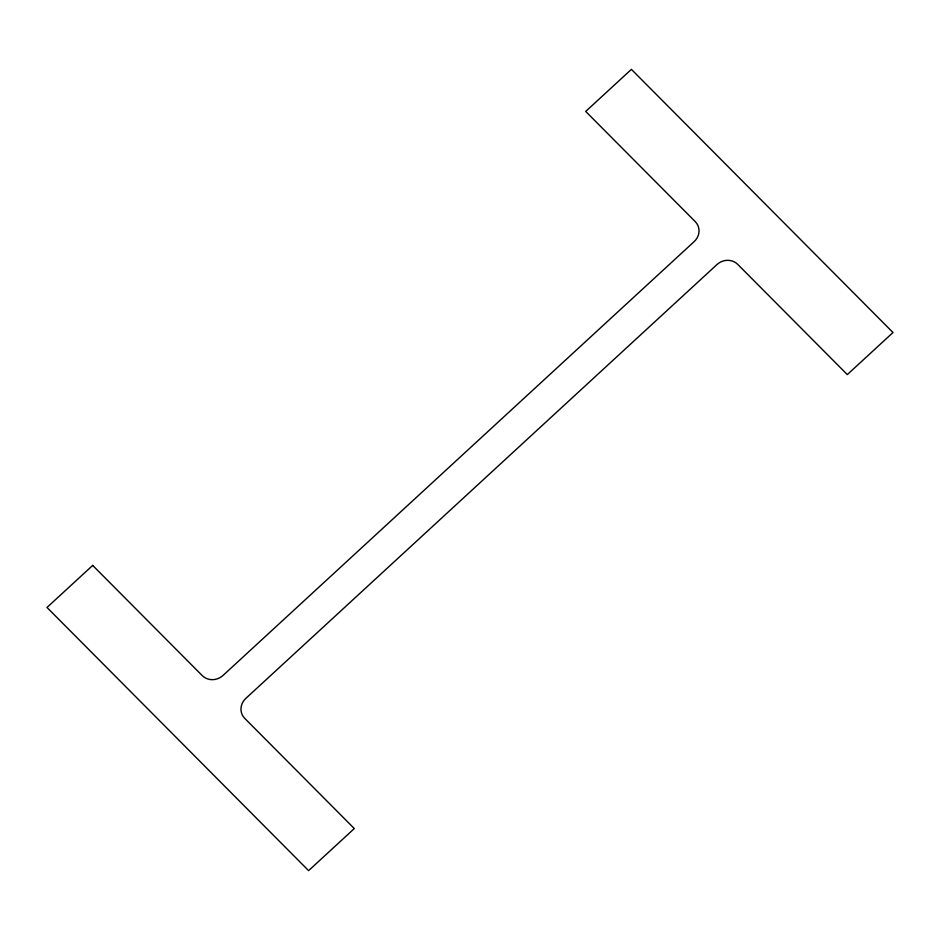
<?xml version="1.0" encoding="UTF-8"?>
<svg xmlns="http://www.w3.org/2000/svg" width="940" height="940" viewBox="0 0 940 940"><rect width="100%" height="100%" fill="white"/><g stroke="black" fill="none" stroke-linecap="round" stroke-linejoin="round"><path stroke-width="1.41" d="M92.696 565.41L47 607.475L308.602 870.64L354.298 828.563L244.729 718.348A14.934 13.865 -28.2 0 1 245.834 698.397L716.973 264.551A14.934 13.865 -28.2 0 1 737.736 264.375L847.304 374.59L893 332.525L631.398 69.36L585.702 111.437L695.271 221.652A14.934 13.865 -28.2 0 1 694.167 241.604L223.027 675.449A14.934 13.865 -28.2 0 1 202.264 675.625L92.696 565.41"/></g></svg>
